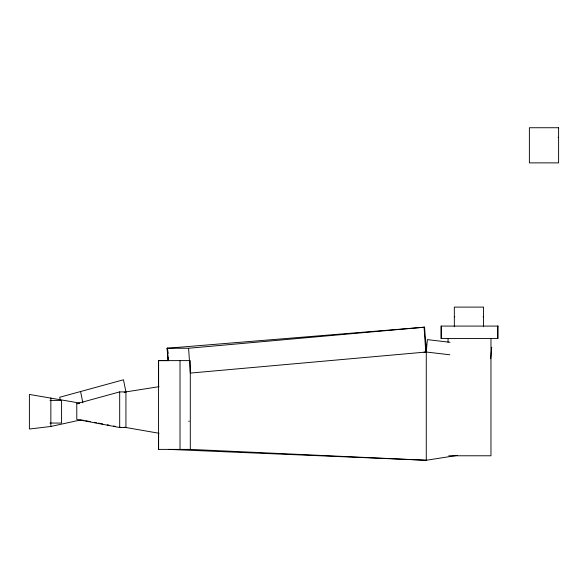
<?xml version="1.0" encoding="UTF-8"?>
<svg xmlns="http://www.w3.org/2000/svg" width="588" height="588" viewBox="0 0 588 588"><rect width="100%" height="100%" fill="white"/><g stroke="black" fill="none" stroke-linecap="round" stroke-linejoin="round"><path stroke-width="0.88" d="M490.715 358.702L491.715 347.199M159.01 433.253L125.935 427.52L119.687 427.52L76.778 419.406L76.778 403.655L119.687 391.902L125.935 391.902L159.01 386.684M124.186 392.387L125.935 391.902L123.473 379.782L59.689 397.253L60.219 399.855M79.453 403.03L29.4 394.438L29.4 429.02L50.855 426.476L81.247 419.803M457.096 455.443L426.278 460.264L168.844 449.394M167.992 360.664L167.146 348.25L167.992 348.192M158.606 387.161L158.606 360.62L168.418 360.628L168.219 357.967L168.44 360.628L167.146 348.25L424.58 327.185L426.278 352.014L426.278 460.264L190.299 449.394L158.562 449.394L158.562 360.62L190.299 360.62L190.299 449.394M167.146 348.25L188.594 348.25L424.58 327.185M423.948 352.197L426.278 352.014L449.842 354.784M558.1 137.371L558.6 137.371M454.333 316.741L454.833 316.741M483.057 316.741L483.556 316.741M49.958 400.399L61.578 400.399L61.578 423.059L49.958 423.059M76.778 403.655L79.461 403.655M188.623 421.228L189.321 421.228M448.791 455.781L490.965 455.781L490.965 338.541M450.018 342.289L427.358 339.621L426.278 352.014L425.521 339.585M124.149 427.182L125.935 427.52L125.935 391.902M82.195 420.082L83.981 420.42M85.767 420.758L90.236 421.603M94.705 422.449L96.498 422.787M98.284 423.125L102.753 423.97M107.222 424.815L109.008 425.153M113.477 425.999L115.263 426.337M119.739 427.182L121.525 427.52M80.571 391.535L82.857 402.795M167.631 349.985L167.903 353.535L167.609 349.985M424.08 327.222L425.778 352.05L190.299 373.079L188.594 348.25M497.485 326.083L497.485 338.541M483.556 326.759L483.556 307.105L454.333 307.105L454.333 326.759M448.056 338.541L448.056 342.201M441.537 326.083L441.537 338.541M180.016 360.62L180.016 449.394M158.606 432.922L158.606 449.394M119.687 391.902L119.687 427.52M50.855 397.988L50.855 426.476M558.6 127.736L529.384 127.736L529.384 162.876L558.6 162.876L558.6 127.736M498.065 326.083L440.956 326.083L440.956 338.541L498.065 338.541L498.065 326.083"/></g></svg>
